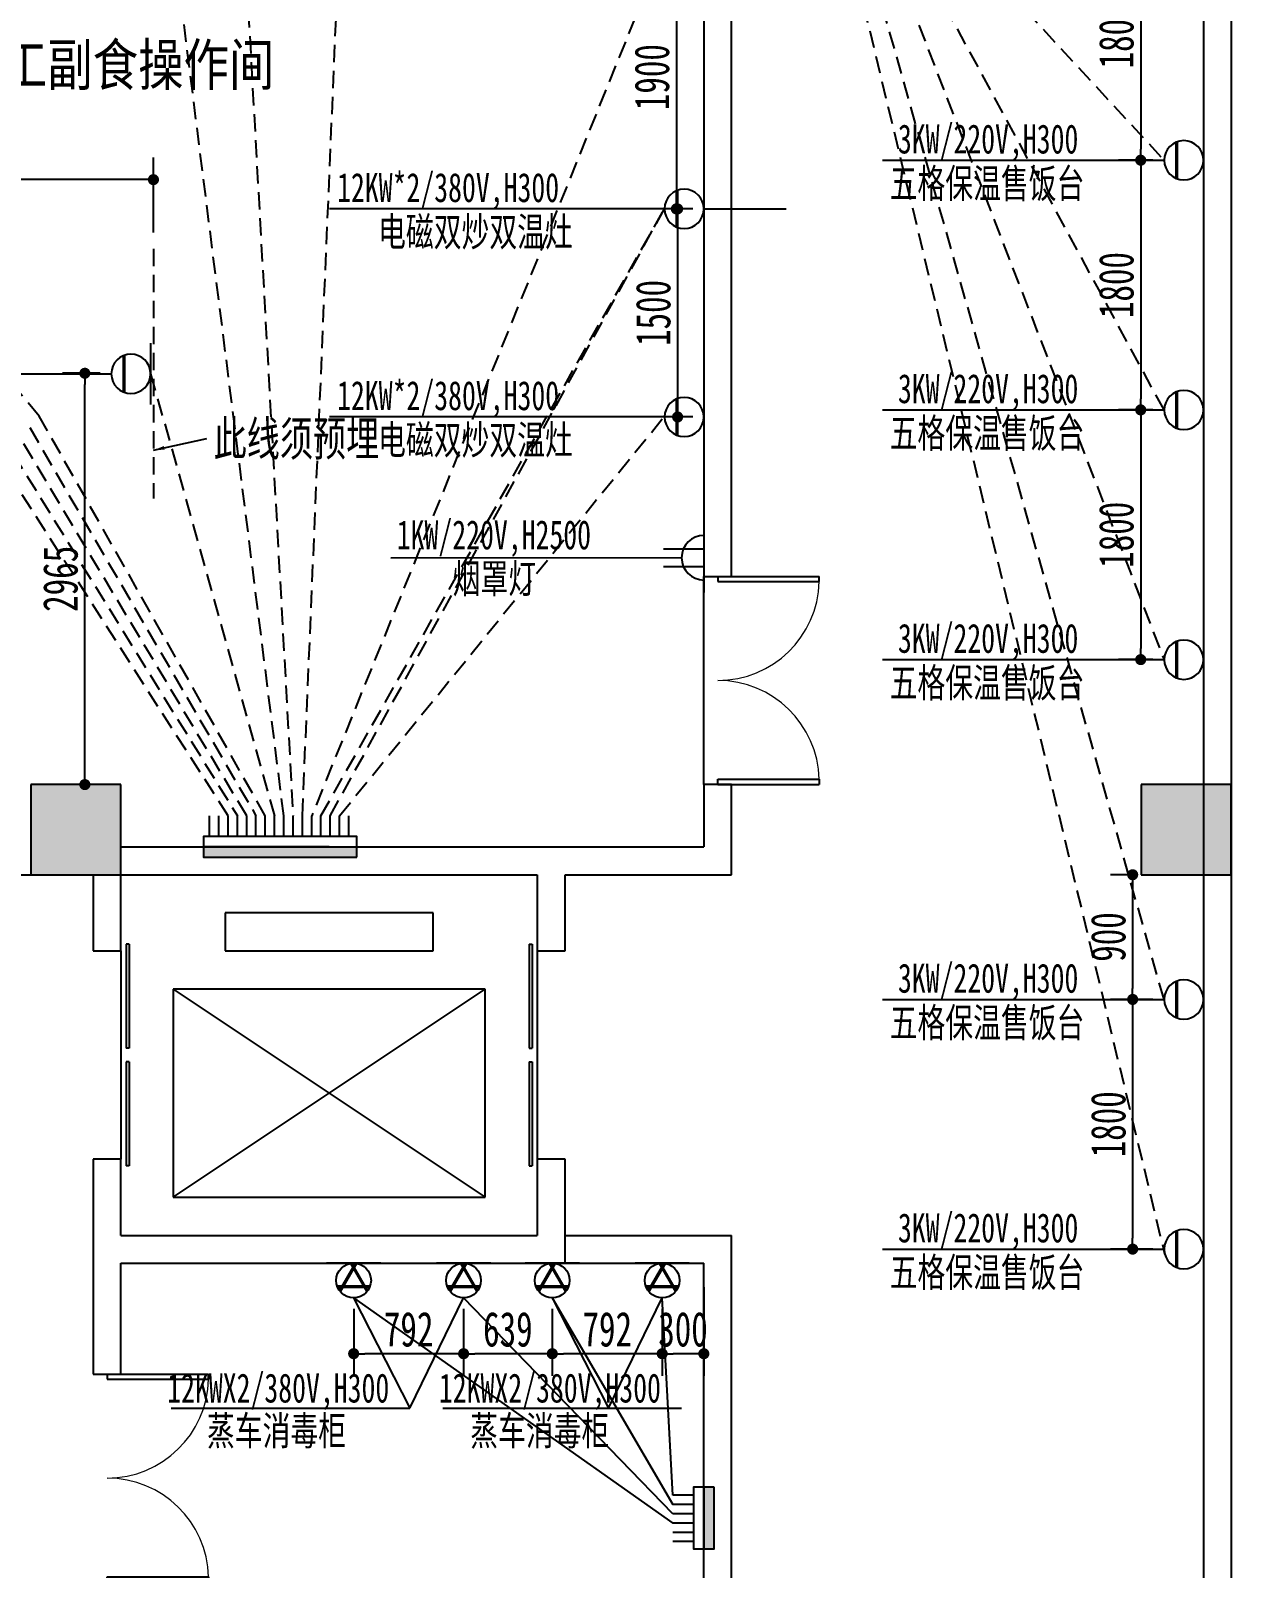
# Model space of a CAD drawing. Header units: inches. Extents: x 871252 to 1312932, y -88801 to 86720.
# Drawn here: x 1231652 to 1240302, y 27447 to 38531 of the extents above; entities that cross this region are included whole.
import ezdxf

# ---------------------------------------------------------------- set-up
doc = ezdxf.new("R2010")
doc.units = ezdxf.units.IN
doc.header["$MEASUREMENT"] = 0
doc.linetypes.add('DASH', pattern=[0.35, 0.25, -0.1])
doc.linetypes.add('HIDDEN', pattern=[0.375, 0.25, -0.125])
for name, color, linetype in [('COLUMN', 6, 'Continuous'), ('EVTR', 7, 'Continuous'), ('PUB_HATCH', 8, 'Continuous'), ('PUB_TEXT', 151, 'Continuous'), ('WALL', 7, 'Continuous'), ('WINDOW', 3, 'Continuous'), ('ZUOWEI', 251, 'Continuous'), ('供排水', 4, 'Continuous'), ('电位', 1, 'Continuous')]:
    doc.layers.add(name, color=color, linetype=linetype)
doc.styles.get("Standard").update_dxf_attribs({"font": '', "width": 0.7, "height": 250})
doc.styles.add('STYLE4', font='', dxfattribs={"width": 0.7, "height": 180})
doc.styles.get('Standard').set_extended_font_data('NSimSun')
doc.styles.get('STYLE4').set_extended_font_data('NSimSun')
doc.dimstyles.new('电路', dxfattribs={"dimscale": 80, "dimtxt": 2.5, "dimasz": 1, "dimexe": 2, "dimexo": 1, "dimtad": 1, "dimdec": 0, "dimtxsty": 'Standard', "dimblk": 'DOT', "dimcen": 1, "dimclrd": 6, "dimclre": 6, "dimclrt": 6, "dimadec": 0, "dimazin": 0, "dimtfac": 1, "dimtdec": 0, "dimtmove": 0, "dimatfit": 3, "dimfxl": 0, "dimarcsym": 0})

# ---------------------------------------------------------------- blocks, each defined once
blk = doc.blocks.new('$DorLib2D$00000002')
for p, q in [((-0.5, 0), (-0.5, 0.4875)), ((-0.475, 0.4875), (-0.5, 0.4875)), ((-0.475, 0), (-0.475, 0.4875)), ((0.475, 0), (0.475, 0.4875)), ((0.475, 0.4875), (0.5, 0.4875)), ((0.5, 0), (0.5, 0.4875)), ((-0.5, 0), (-0.475, 0)), ((0.5, 0), (0.475, 0))]:
    blk.add_line(p, q)
at = {"lineweight": 13}
for centre, start, end in [((-0.4875, 0), 0, 88.53072), ((0.4875, 0), 91.46928, 180)]:
    blk.add_arc(centre, 0.4875, start, end, dxfattribs=at)
blk = doc.blocks.new('$DORLIB2D$00000127')
at = {"color": 0}
for points in [[(-0.5333, 0.7949), (-0.5333, 0.6904)], [(-0.0333, 0.7949), (-0.5333, 0.7949)], [(-0.0333, 0.7949), (-0.0333, 0.6904)], [(0.5333, 0.7949), (0.0333, 0.7949)], [(0.0333, 0.7949), (0.0333, 0.6904)], [(0.5333, 0.7949), (0.5333, 0.6904)], [(-0.0333, 0.6904), (-0.5333, 0.6904)], [(0.5333, 0.6904), (0.0333, 0.6904)], [(0.5, 0.5), (-0.5, 0.5)]]:
    blk.add_lwpolyline(points, dxfattribs=at)
blk = doc.blocks.new('A$C3BCC7316')
at = {"layer": '电位'}
for p, q in [((99, 215), (404, 215)), ((104, 226), (399, 226)), ((0, 0), (503, 0))]:
    blk.add_line(p, q, dxfattribs=at)
blk.add_circle((252, 161), 161, dxfattribs=at)
blk = doc.blocks.new('_DOT')
at = {"color": 0, "linetype": 'ByBlock'}
blk.add_line((-0.5, 0), (-1, 0), dxfattribs=at)
at = {"color": 0, "linetype": 'ByBlock', "const_width": 0.5}
blk.add_lwpolyline([(-0.25, 0, 1), (0.25, 0, 1)], format="xyb", close=True, dxfattribs=at)
blk = doc.blocks.new('A$C383973DD')
at = {"layer": '电位'}
for p, q in [((0, 0), (0, 503)), ((292, 316), (0, 316)), ((292, 187), (0, 187))]:
    blk.add_line(p, q, dxfattribs=at)
blk.add_arc((0, 252), 161, 270, 90, dxfattribs=at)
blk = doc.blocks.new('A$C7F97516A')
at = {"layer": '电位', "color": 4, "xscale": -1}
blk.add_blockref('A$C383973DD', (292, 0), dxfattribs=at)
blk = doc.blocks.new('A$C624B2101')
at = {"rotation": 180}
blk.add_blockref('A$C7F97516A', (292, 503), dxfattribs=at)
blk = doc.blocks.new('A$C76033D9E')
at = {"layer": '电位', "rotation": 180}
blk.add_blockref('A$C624B2101', (292, 503), dxfattribs=at)
blk = doc.blocks.new('A$C748C3124')
at = {"layer": '电位', "rotation": 90}
blk.add_blockref('A$C76033D9E', (503, 0), dxfattribs=at)
blk = doc.blocks.new('A$C42B0259F')
at = {"layer": '电位', "ltscale": 5, "xscale": -1, "rotation": 180}
blk.add_blockref('A$C748C3124', (0, 292), dxfattribs=at)
blk = doc.blocks.new('A$C46FF7360')
at = {"layer": '供排水', "color": 1, "rotation": 270}
blk.add_blockref('A$C42B0259F', (0, 503), dxfattribs=at)
blk = doc.blocks.new('A$C2916719F')
at = {"layer": '电位', "linetype": 'ByBlock', "rotation": 180}
blk.add_blockref('A$C46FF7360', (292, 503), dxfattribs=at)
blk = doc.blocks.new('A$C03132E9D')
at = {"layer": '电位', "linetype": 'ByBlock', "rotation": 270}
blk.add_blockref('A$C2916719F', (0, 292), dxfattribs=at)
blk = doc.blocks.new('A$C6B0667CD')
at = {"layer": '电位', "rotation": 89.99999999999999}
blk.add_blockref('A$C03132E9D', (292, 0), dxfattribs=at)
blk = doc.blocks.new('A$C1DA46B52')
at = {"layer": '电位', "xscale": -1, "rotation": 180}
blk.add_blockref('A$C6B0667CD', (0, 503), dxfattribs=at)
blk = doc.blocks.new('A$C30686D04')
at = {"layer": 'WALL', "color": 5, "rotation": 90}
blk.add_blockref('A$C1DA46B52', (503, 0), dxfattribs=at)
blk = doc.blocks.new('A$C10C2449B')
at = {"layer": 'WALL', "color": 5, "rotation": 90}
blk.add_blockref('A$C30686D04', (292, 0), dxfattribs=at)
blk = doc.blocks.new('A$C50093F6F')
at = {"layer": '电位', "rotation": 270}
blk.add_blockref('A$C10C2449B', (0, 292), dxfattribs=at)
blk = doc.blocks.new('A$C5F826928')
at = {"layer": '电位', "rotation": 270}
blk.add_blockref('A$C50093F6F', (0, 503), dxfattribs=at)
blk = doc.blocks.new('*D304')
at = {"layer": 'Defpoints', "color": 0, "transparency": 16777216}
for p in [(1232042, 36062), (1232232, 36062), (1232151, 33097)]:
    blk.add_point(p, dxfattribs=at)
at = {"layer": '电位', "color": 6, "lineweight": -2, "transparency": 16777216}
for p, q in [((1232152, 36062), (1231882, 36062)), ((1232042, 33177), (1232042, 35982)), ((1232071, 33097), (1231882, 33097))]:
    blk.add_line(p, q, dxfattribs=at)
at = {"layer": '电位', "color": 6, "lineweight": -2, "transparency": 16777216, "xscale": 80, "yscale": 80, "zscale": 80}
for p, rotation in [((1232042, 36062), 90), ((1232042, 33097), 270)]:
    blk.add_blockref('_DOT', p, dxfattribs=dict(at, rotation=rotation))
at = {"layer": '电位', "color": 6, "transparency": 16777216, "insert": (1231867, 34580), "char_height": 250, "attachment_point": 5, "rotation": 90}
blk.add_mtext('2965', dxfattribs=at)
blk = doc.blocks.new('*D305')
at = {"layer": 'Defpoints', "color": 0, "transparency": 16777216}
for p in [(1229702, 37458), (1229702, 37128), (1232536, 36998)]:
    blk.add_point(p, dxfattribs=at)
at = {"layer": '电位', "color": 6, "lineweight": -2, "transparency": 16777216}
for p, q in [((1229702, 37208), (1229702, 37618)), ((1232536, 37078), (1232536, 37618)), ((1232456, 37458), (1229782, 37458))]:
    blk.add_line(p, q, dxfattribs=at)
at = {"layer": '电位', "color": 6, "lineweight": -2, "transparency": 16777216, "xscale": 80, "yscale": 80, "zscale": 80, "rotation": 180}
blk.add_blockref('_DOT', (1229702, 37458), dxfattribs=at)
at = {"layer": '电位', "color": 6, "lineweight": -2, "transparency": 16777216, "xscale": 80, "yscale": 80, "zscale": 80}
blk.add_blockref('_DOT', (1232536, 37458), dxfattribs=at)
at = {"layer": '电位', "color": 6, "transparency": 16777216, "insert": (1231119, 37633), "char_height": 250, "attachment_point": 5}
blk.add_mtext('2834', dxfattribs=at)
blk = doc.blocks.new('*D326')
at = {"layer": 'Defpoints', "color": 0, "transparency": 16777216}
for p in [(1239818, 39398), (1239650, 37598), (1239818, 37598)]:
    blk.add_point(p, dxfattribs=at)
at = {"layer": '电位', "color": 6, "lineweight": -2, "transparency": 16777216}
for p, q in [((1239738, 39398), (1239490, 39398)), ((1239650, 39318), (1239650, 37678)), ((1239738, 37598), (1239490, 37598))]:
    blk.add_line(p, q, dxfattribs=at)
at = {"layer": '电位', "color": 6, "lineweight": -2, "transparency": 16777216, "xscale": 80, "yscale": 80, "zscale": 80}
for p, rotation in [((1239650, 39398), 90), ((1239650, 37598), 270)]:
    blk.add_blockref('_DOT', p, dxfattribs=dict(at, rotation=rotation))
at = {"layer": '电位', "color": 6, "transparency": 16777216, "insert": (1239475, 38498), "char_height": 250, "attachment_point": 5, "rotation": 90}
blk.add_mtext('1800', dxfattribs=at)
blk = doc.blocks.new('*D327')
at = {"layer": 'Defpoints', "color": 0, "transparency": 16777216}
for p in [(1239818, 37598), (1239650, 35798), (1239818, 35798)]:
    blk.add_point(p, dxfattribs=at)
at = {"layer": '电位', "color": 6, "lineweight": -2, "transparency": 16777216}
for p, q in [((1239738, 37598), (1239490, 37598)), ((1239650, 37518), (1239650, 35878)), ((1239738, 35798), (1239490, 35798))]:
    blk.add_line(p, q, dxfattribs=at)
at = {"layer": '电位', "color": 6, "lineweight": -2, "transparency": 16777216, "xscale": 80, "yscale": 80, "zscale": 80}
for p, rotation in [((1239650, 37598), 90), ((1239650, 35798), 270)]:
    blk.add_blockref('_DOT', p, dxfattribs=dict(at, rotation=rotation))
at = {"layer": '电位', "color": 6, "transparency": 16777216, "insert": (1239475, 36698), "char_height": 250, "attachment_point": 5, "rotation": 90}
blk.add_mtext('1800', dxfattribs=at)
blk = doc.blocks.new('*D328')
at = {"layer": 'Defpoints', "color": 0, "transparency": 16777216}
for p in [(1239818, 35798), (1239650, 33998), (1239818, 33998)]:
    blk.add_point(p, dxfattribs=at)
at = {"layer": '电位', "color": 6, "lineweight": -2, "transparency": 16777216}
for p, q in [((1239738, 35798), (1239490, 35798)), ((1239650, 35718), (1239650, 34078)), ((1239738, 33998), (1239490, 33998))]:
    blk.add_line(p, q, dxfattribs=at)
at = {"layer": '电位', "color": 6, "lineweight": -2, "transparency": 16777216, "xscale": 80, "yscale": 80, "zscale": 80}
for p, rotation in [((1239650, 35798), 90), ((1239650, 33998), 270)]:
    blk.add_blockref('_DOT', p, dxfattribs=dict(at, rotation=rotation))
at = {"layer": '电位', "color": 6, "transparency": 16777216, "insert": (1239475, 34898), "char_height": 250, "attachment_point": 5, "rotation": 90}
blk.add_mtext('1800', dxfattribs=at)
blk = doc.blocks.new('*D329')
at = {"layer": 'Defpoints', "color": 0, "transparency": 16777216}
for p in [(1239652, 32447), (1239592, 31548), (1239818, 31548)]:
    blk.add_point(p, dxfattribs=at)
at = {"layer": '电位', "color": 6, "lineweight": -2, "transparency": 16777216}
for p, q in [((1239572, 32447), (1239432, 32447)), ((1239592, 32367), (1239592, 31628)), ((1239738, 31548), (1239432, 31548))]:
    blk.add_line(p, q, dxfattribs=at)
at = {"layer": '电位', "color": 6, "lineweight": -2, "transparency": 16777216, "xscale": 80, "yscale": 80, "zscale": 80}
for p, rotation in [((1239592, 32447), 90), ((1239592, 31548), 270)]:
    blk.add_blockref('_DOT', p, dxfattribs=dict(at, rotation=rotation))
at = {"layer": '电位', "color": 6, "transparency": 16777216, "insert": (1239417, 31998), "char_height": 250, "attachment_point": 5, "rotation": 90}
blk.add_mtext('900', dxfattribs=at)
blk = doc.blocks.new('*D330')
at = {"layer": 'Defpoints', "color": 0, "transparency": 16777216}
for p in [(1239818, 31548), (1239592, 29748), (1239818, 29748)]:
    blk.add_point(p, dxfattribs=at)
at = {"layer": '电位', "color": 6, "lineweight": -2, "transparency": 16777216}
for p, q in [((1239738, 31548), (1239432, 31548)), ((1239592, 31468), (1239592, 29828)), ((1239738, 29748), (1239432, 29748))]:
    blk.add_line(p, q, dxfattribs=at)
at = {"layer": '电位', "color": 6, "lineweight": -2, "transparency": 16777216, "xscale": 80, "yscale": 80, "zscale": 80}
for p, rotation in [((1239592, 31548), 90), ((1239592, 29748), 270)]:
    blk.add_blockref('_DOT', p, dxfattribs=dict(at, rotation=rotation))
at = {"layer": '电位', "color": 6, "transparency": 16777216, "insert": (1239417, 30648), "char_height": 250, "attachment_point": 5, "rotation": 90}
blk.add_mtext('1800', dxfattribs=at)
blk = doc.blocks.new('A$C14B745F9')
at = {"layer": '电位'}
for p, q in [((0, 503), (0, 0)), ((1, 233), (257, 381)), ((3, 222), (266, 374)), ((215, 404), (215, 99)), ((226, 399), (226, 104)), ((257, 122), (1, 270)), ((266, 129), (3, 281))]:
    blk.add_line(p, q, dxfattribs=at)
blk.add_circle((161, 252), 161, dxfattribs=at)
blk = doc.blocks.new('A$C45DF5A34')
at = {"layer": '电位', "color": 4, "rotation": 90}
blk.add_blockref('A$C14B745F9', (503, 0), dxfattribs=at)
blk = doc.blocks.new('A$C719F3E81')
at = {"layer": '电位', "color": 4, "rotation": 180}
blk.add_blockref('A$C45DF5A34', (503, 323), dxfattribs=at)
blk = doc.blocks.new('A$C2F906CB9')
at = {"layer": '电位', "color": 1, "ltscale": 400}
blk.add_blockref('A$C719F3E81', (0, 0), dxfattribs=at)
blk = doc.blocks.new('A$C6BFE34A6')
at = {"layer": '电位', "xscale": 0.777089783281734, "yscale": 0.777089783281734, "zscale": 0.777089783281734}
blk.add_blockref('A$C2F906CB9', (0, 0), dxfattribs=at)
blk = doc.blocks.new('A$C67150746')
at = {"layer": '供排水', "color": 1, "rotation": 270}
blk.add_blockref('A$C6BFE34A6', (0, 391), dxfattribs=at)
blk = doc.blocks.new('A$C51460DDB')
at = {"layer": '电位', "linetype": 'ByBlock', "xscale": -1}
blk.add_blockref('A$C67150746', (251, 0), dxfattribs=at)
blk = doc.blocks.new('A$C75EF68A1')
at = {"layer": 'WALL', "color": 5, "rotation": 180}
blk.add_blockref('A$C51460DDB', (251, 391), dxfattribs=at)
blk = doc.blocks.new('A$C776A0E82')
at = {"layer": '电位', "color": 6}
blk.add_blockref('A$C75EF68A1', (0, 0), dxfattribs=at)
blk = doc.blocks.new('A$C12B31555')
at = {"layer": '电位', "color": 6, "rotation": 270}
blk.add_blockref('A$C776A0E82', (0, 251), dxfattribs=at)
blk = doc.blocks.new('A$C380528E4')
at = {"layer": '电位', "color": 6, "rotation": 180}
blk.add_blockref('A$C12B31555', (391, 251), dxfattribs=at)
blk = doc.blocks.new('*D384')
at = {"layer": 'Defpoints', "color": 0, "transparency": 16777216}
for p in [(1236502, 29647), (1236202, 29397), (1236202, 28994)]:
    blk.add_point(p, dxfattribs=at)
at = {"layer": '电位', "color": 6, "lineweight": -2, "transparency": 16777216}
for p, q in [((1236502, 29474), (1236502, 28834)), ((1236202, 29317), (1236202, 28834)), ((1236422, 28994), (1236282, 28994))]:
    blk.add_line(p, q, dxfattribs=at)
at = {"layer": '电位', "color": 6, "lineweight": -2, "transparency": 16777216, "xscale": 80, "yscale": 80, "zscale": 80, "rotation": 180}
blk.add_blockref('_DOT', (1236202, 28994), dxfattribs=at)
at = {"layer": '电位', "color": 6, "lineweight": -2, "transparency": 16777216, "xscale": 80, "yscale": 80, "zscale": 80}
blk.add_blockref('_DOT', (1236502, 28994), dxfattribs=at)
at = {"layer": '电位', "color": 6, "transparency": 16777216, "insert": (1236352, 29169), "char_height": 250, "attachment_point": 5}
blk.add_mtext('300', dxfattribs=at)
blk = doc.blocks.new('*D385')
at = {"layer": 'Defpoints', "color": 0, "transparency": 16777216}
for p in [(1235410, 29397), (1236202, 29397), (1235410, 28994)]:
    blk.add_point(p, dxfattribs=at)
at = {"layer": '电位', "color": 6, "lineweight": -2, "transparency": 16777216}
for p, q in [((1235410, 29317), (1235410, 28834)), ((1236202, 29317), (1236202, 28834)), ((1236122, 28994), (1235490, 28994))]:
    blk.add_line(p, q, dxfattribs=at)
at = {"layer": '电位', "color": 6, "lineweight": -2, "transparency": 16777216, "xscale": 80, "yscale": 80, "zscale": 80, "rotation": 180}
blk.add_blockref('_DOT', (1235410, 28994), dxfattribs=at)
at = {"layer": '电位', "color": 6, "lineweight": -2, "transparency": 16777216, "xscale": 80, "yscale": 80, "zscale": 80}
blk.add_blockref('_DOT', (1236202, 28994), dxfattribs=at)
at = {"layer": '电位', "color": 6, "transparency": 16777216, "insert": (1235806, 29169), "char_height": 250, "attachment_point": 5}
blk.add_mtext('792', dxfattribs=at)
blk = doc.blocks.new('*D386')
at = {"layer": 'Defpoints', "color": 0, "transparency": 16777216}
for p in [(1234771, 29397), (1235410, 29397), (1234771, 28994)]:
    blk.add_point(p, dxfattribs=at)
at = {"layer": '电位', "color": 6, "lineweight": -2, "transparency": 16777216}
for p, q in [((1234771, 29317), (1234771, 28834)), ((1235410, 29317), (1235410, 28834)), ((1235330, 28994), (1234851, 28994))]:
    blk.add_line(p, q, dxfattribs=at)
at = {"layer": '电位', "color": 6, "lineweight": -2, "transparency": 16777216, "xscale": 80, "yscale": 80, "zscale": 80, "rotation": 180}
blk.add_blockref('_DOT', (1234771, 28994), dxfattribs=at)
at = {"layer": '电位', "color": 6, "lineweight": -2, "transparency": 16777216, "xscale": 80, "yscale": 80, "zscale": 80}
blk.add_blockref('_DOT', (1235410, 28994), dxfattribs=at)
at = {"layer": '电位', "color": 6, "transparency": 16777216, "insert": (1235090, 29169), "char_height": 250, "attachment_point": 5}
blk.add_mtext('639', dxfattribs=at)
blk = doc.blocks.new('*D387')
at = {"layer": 'Defpoints', "color": 0, "transparency": 16777216}
for p in [(1233979, 29397), (1234771, 29397), (1233979, 28994)]:
    blk.add_point(p, dxfattribs=at)
at = {"layer": '电位', "color": 6, "lineweight": -2, "transparency": 16777216}
for p, q in [((1233979, 29317), (1233979, 28834)), ((1234771, 29317), (1234771, 28834)), ((1234691, 28994), (1234059, 28994))]:
    blk.add_line(p, q, dxfattribs=at)
at = {"layer": '电位', "color": 6, "lineweight": -2, "transparency": 16777216, "xscale": 80, "yscale": 80, "zscale": 80, "rotation": 180}
blk.add_blockref('_DOT', (1233979, 28994), dxfattribs=at)
at = {"layer": '电位', "color": 6, "lineweight": -2, "transparency": 16777216, "xscale": 80, "yscale": 80, "zscale": 80}
blk.add_blockref('_DOT', (1234771, 28994), dxfattribs=at)
at = {"layer": '电位', "color": 6, "transparency": 16777216, "insert": (1234375, 29169), "char_height": 250, "attachment_point": 5}
blk.add_mtext('792', dxfattribs=at)
blk = doc.blocks.new('*D463')
at = {"layer": 'Defpoints', "color": 0, "transparency": 16777216}
for p in [(1236502, 39147), (1236304, 37247), (1236502, 37247)]:
    blk.add_point(p, dxfattribs=at)
at = {"layer": '电位', "color": 6, "lineweight": -2, "transparency": 16777216}
for p, q in [((1236422, 39147), (1236144, 39147)), ((1236304, 39067), (1236304, 37327)), ((1236422, 37247), (1236144, 37247))]:
    blk.add_line(p, q, dxfattribs=at)
at = {"layer": '电位', "color": 6, "lineweight": -2, "transparency": 16777216, "xscale": 80, "yscale": 80, "zscale": 80}
for p, rotation in [((1236304, 39147), 90), ((1236304, 37247), 270)]:
    blk.add_blockref('_DOT', p, dxfattribs=dict(at, rotation=rotation))
at = {"layer": '电位', "color": 6, "transparency": 16777216, "insert": (1236129, 38197), "char_height": 250, "attachment_point": 5, "rotation": 90}
blk.add_mtext('1900', dxfattribs=at)
blk = doc.blocks.new('*D464')
at = {"layer": 'Defpoints', "color": 0, "transparency": 16777216}
for p in [(1236502, 37247), (1236313, 35747), (1236502, 35747)]:
    blk.add_point(p, dxfattribs=at)
at = {"layer": '电位', "color": 6, "lineweight": -2, "transparency": 16777216}
for p, q in [((1236422, 37247), (1236153, 37247)), ((1236313, 37167), (1236313, 35827)), ((1236422, 35747), (1236153, 35747))]:
    blk.add_line(p, q, dxfattribs=at)
at = {"layer": '电位', "color": 6, "lineweight": -2, "transparency": 16777216, "xscale": 80, "yscale": 80, "zscale": 80}
for p, rotation in [((1236313, 37247), 90), ((1236313, 35747), 270)]:
    blk.add_blockref('_DOT', p, dxfattribs=dict(at, rotation=rotation))
at = {"layer": '电位', "color": 6, "transparency": 16777216, "insert": (1236138, 36497), "char_height": 250, "attachment_point": 5, "rotation": 90}
blk.add_mtext('1500', dxfattribs=at)

msp = doc.modelspace()

# ---------------------------------------------------------------- hatches: boundary and pattern name
at = {"layer": 'PUB_HATCH'}
for points in [[(1232302.2, 32447.4), (1232302.2, 33097.4), (1231652.2, 33097.4), (1231652.2, 32447.4)], [(1240302.3, 32447.4), (1240302.3, 33097.4), (1239652.3, 33097.4), (1239652.3, 32447.4)]]:
    msp.add_hatch(color=256, dxfattribs=at).paths.add_polyline_path(points)
at = {"layer": '电位'}
for color, points in [(1, [(1234002.2, 32647.4), (1232896.1, 32647.4), (1232896.1, 32573), (1234002.2, 32573)]), (256, [(1236502.2, 28032.7), (1236502.2, 27587), (1236576.5, 27587), (1236576.5, 28032.7)])]:
    msp.add_hatch(color=color, dxfattribs=at).paths.add_polyline_path(points)

# ---------------------------------------------------------------- linework, layer by layer
at = {"layer": 'COLUMN'}
for p, q in [((1232302.2, 33097.4), (1231652.2, 33097.4)), ((1231652.2, 33097.4), (1231652.2, 32447.4)), ((1232302.2, 32447.4), (1232302.2, 33097.4)), ((1240302.3, 33097.4), (1239652.3, 33097.4)), ((1239652.3, 33097.4), (1239652.3, 32447.4)), ((1240302.3, 32447.4), (1240302.3, 33097.4)), ((1231652.2, 32447.4), (1232302.2, 32447.4)), ((1239652.3, 32447.4), (1240302.3, 32447.4))]:
    msp.add_line(p, q, dxfattribs=at)
at = {"layer": 'EVTR'}
for p, q in [((1233052.2, 32172.4), (1233052.2, 31897.4)), ((1234552.2, 32172.4), (1233052.2, 32172.4)), ((1234552.2, 31897.4), (1234552.2, 32172.4)), ((1233052.2, 31897.4), (1234552.2, 31897.4)), ((1232677.2, 31622.4), (1232677.2, 30122.4)), ((1234927.2, 31622.4), (1232677.2, 31622.4)), ((1232677.2, 31622.4), (1234927.2, 30122.4)), ((1232677.2, 30122.4), (1234927.2, 31622.4)), ((1234927.2, 30122.4), (1234927.2, 31622.4)), ((1232677.2, 30122.4), (1234927.2, 30122.4))]:
    msp.add_line(p, q, dxfattribs=at)
at = {"layer": 'WALL'}
for p, q in [((1236502.2, 46897.4), (1236502.2, 34597.4)), ((1236702.2, 34597.4), (1236702.2, 46897.4)), ((1236502.2, 34597.4), (1236702.2, 34597.4)), ((1236702.2, 33097.4), (1236502.2, 33097.4)), ((1236502.2, 33097.4), (1236502.2, 32647.4)), ((1236702.2, 32447.4), (1236702.2, 33097.4)), ((1232302.2, 32647.4), (1235402.2, 32647.4)), ((1235402.2, 32647.4), (1236502.2, 32647.4)), ((1232102.2, 32447.4), (1232102.2, 31897.4)), ((1232302.2, 31897.4), (1232302.2, 32447.4)), ((1232302.2, 32447.4), (1235302.2, 32447.4)), ((1235302.2, 32447.4), (1235302.2, 31897.4)), ((1235502.2, 31897.4), (1235502.2, 32447.4)), ((1235502.2, 32447.4), (1236702.2, 32447.4)), ((1232102.2, 31897.4), (1232302.2, 31897.4)), ((1235302.2, 31897.4), (1235502.2, 31897.4)), ((1232302.2, 30397.4), (1232102.2, 30397.4)), ((1232102.2, 30397.4), (1232102.2, 29747.4)), ((1232302.2, 29847.4), (1232302.2, 30397.4)), ((1235502.2, 30397.4), (1235302.2, 30397.4)), ((1235302.2, 30397.4), (1235302.2, 29847.4)), ((1235502.2, 29647.4), (1235502.2, 30397.4)), ((1232302.2, 29847.4), (1235302.2, 29847.4)), ((1235502.2, 29847.4), (1236702.2, 29847.4)), ((1236702.2, 27020.2), (1236702.2, 29847.4)), ((1232102.2, 29747.4), (1232102.2, 28847.4)), ((1232302.2, 28847.4), (1232302.2, 29647.4)), ((1232302.2, 29647.4), (1235502.2, 29647.4)), ((1235402.2, 29647.4), (1236502.2, 29647.4)), ((1236502.2, 27020.2), (1236502.2, 29647.4)), ((1232102.2, 28847.4), (1232302.2, 28847.4))]:
    msp.add_line(p, q, dxfattribs=at)
at = {"layer": 'WINDOW'}
msp.add_line((1236502.2, 33097.4), (1236502.2, 34597.4), dxfattribs=at)
msp.add_lwpolyline([(1229702.2, 32447.4), (1231652.2, 32447.4)], dxfattribs=at)
at = {"layer": 'ZUOWEI', "color": 4}
for p, q in [((1240302.2, 52586.6), (1240302.2, 27020.2)), ((1240102.2, 52386.6), (1240102.2, 27020.2))]:
    msp.add_line(p, q, dxfattribs=at)
at = {"layer": '供排水', "color": 5, "linetype": 'HIDDEN', "ltscale": 500}
msp.add_line((1232535.9, 36958.4), (1232535.9, 35158.4), dxfattribs=at)
at = {"layer": '电位', "linetype": 'HIDDEN', "ltscale": 500}
for p, q in [((1231713.5, 35752.7), (1225963.2, 42563.4)), ((1233475.7, 32871.7), (1232527.2, 40396.6)), ((1233126.2, 40363.4), (1233542.6, 32871.7)), ((1233609.5, 32871.7), (1233926.8, 40395.8)), ((1237675.9, 39920.4), (1239818.2, 37597.8)), ((1237578.6, 39796.1), (1239818.2, 33997.8)), ((1239818.2, 35797.8), (1237617, 39859)), ((1239818.2, 31547.8), (1237506.6, 39701.8)), ((1237433.5, 39624.8), (1239822.1, 29714.5)), ((1236218.2, 39147.4), (1233676.4, 32871.7)), ((1233743.2, 32871.7), (1236218.2, 37247.4)), ((1233810.1, 32871.7), (1236218.2, 37247.4)), ((1232515.9, 36058.4), (1233408.8, 32871.7)), ((1233341.9, 32871.7), (1231713.5, 35752.7)), ((1233877, 32871.7), (1236214.4, 35747.4)), ((1233208.2, 32871.7), (1231585.2, 35580.3)), ((1231644.5, 35670.4), (1233275.1, 32871.7)), ((1231525.5, 35481.8), (1233141.3, 32871.7)), ((1233074.4, 32871.7), (1231480.8, 35357.9))]:
    msp.add_line(p, q, dxfattribs=at)
at = {"layer": '电位', "color": 1}
for p, q in [((1236502.2, 39147.4), (1236502.2, 37247.4)), ((1236502.2, 37247.4), (1237096.1, 37247.4)), ((1233802.2, 32647.4), (1234002.2, 32647.4)), ((1233978.5, 29396.6), (1236277.9, 27773.1)), ((1236277.9, 27840), (1234770.9, 29396.6)), ((1235409.7, 29396.6), (1236277.9, 27906.9)), ((1236277.9, 27973.8), (1236202.1, 29396.6))]:
    msp.add_line(p, q, dxfattribs=at)
at = {"layer": '电位', "color": 4}
for p, q in [((1237788.6, 37597.8), (1239818.2, 37597.8)), ((1236218.2, 37247.4), (1233804.7, 37247.8)), ((1230202.3, 36058.4), (1232231.9, 36058.4)), ((1236218.2, 35747.4), (1233804.7, 35747.8)), ((1237788.6, 35797.8), (1239818.2, 35797.8)), ((1234246.3, 34732.6), (1236340.8, 34733)), ((1237788.6, 33997.8), (1239818.2, 33997.8)), ((1237788.6, 31547.8), (1239818.2, 31547.8)), ((1237788.6, 29747.8), (1239818.2, 29747.8)), ((1233978.5, 29396.6), (1234384.7, 28601.7)), ((1234384.7, 28601.7), (1234770.9, 29396.6)), ((1235409.7, 29396.6), (1235815.9, 28601.7)), ((1235815.9, 28601.7), (1236202.1, 29396.6)), ((1232664, 28601.7), (1234384.7, 28601.7)), ((1234621.5, 28601.7), (1236342.2, 28601.7))]:
    msp.add_line(p, q, dxfattribs=at)
at = {"layer": '电位'}
for p, q in [((1232940.7, 32721.7), (1232940.7, 32871.7)), ((1233007.5, 32721.7), (1233007.5, 32871.7)), ((1233074.4, 32721.7), (1233074.4, 32871.7)), ((1233141.3, 32721.7), (1233141.3, 32871.7)), ((1233208.2, 32721.7), (1233208.2, 32871.7)), ((1233275.1, 32721.7), (1233275.1, 32871.7)), ((1233341.9, 32721.7), (1233341.9, 32871.7)), ((1233408.8, 32721.7), (1233408.8, 32871.7)), ((1233475.7, 32721.7), (1233475.7, 32871.7)), ((1233542.6, 32721.7), (1233542.6, 32871.7)), ((1233609.5, 32721.7), (1233609.5, 32871.7)), ((1233676.4, 32721.7), (1233676.4, 32871.7)), ((1233743.2, 32721.7), (1233743.2, 32871.7)), ((1233810.1, 32721.7), (1233810.1, 32871.7)), ((1233877, 32721.7), (1233877, 32871.7)), ((1233943.9, 32721.7), (1233943.9, 32871.7)), ((1233802.2, 32647.4), (1232896.1, 32647.4)), ((1236427.9, 27973.8), (1236277.9, 27973.8)), ((1236502.2, 28032.7), (1236502.2, 27587)), ((1236427.9, 27906.9), (1236277.9, 27906.9)), ((1236427.9, 27840), (1236277.9, 27840)), ((1236427.9, 27773.1), (1236277.9, 27773.1)), ((1236427.9, 27706.2), (1236277.9, 27706.2)), ((1236427.9, 27639.4), (1236277.9, 27639.4))]:
    msp.add_line(p, q, dxfattribs=at)
for points in [[(1234002.2, 32573), (1234002.2, 32721.7), (1232896.1, 32721.7), (1232896.1, 32573)], [(1236576.5, 28032.7), (1236427.9, 28032.7), (1236427.9, 27587), (1236576.5, 27587)]]:
    msp.add_lwpolyline(points, close=True, dxfattribs=at)

# ---------------------------------------------------------------- block references
at = {"layer": 'WINDOW', "rotation": 90}
for name, p, xscale, yscale, zscale in [('$DorLib2D$00000002', (1236602.2, 33847.4), -1500, -1500, -1500), ('$DORLIB2D$00000127', (1232202.2, 31147.4), 1500, -200, 1500), ('$DORLIB2D$00000127', (1235402.2, 31147.4), 1500, 200, 1500)]:
    msp.add_blockref(name, p, dxfattribs=dict(at, xscale=xscale, yscale=yscale, zscale=zscale))
at = {"layer": 'WINDOW', "linetype": 'DASH', "xscale": -1500, "yscale": -1500, "zscale": -1500, "rotation": 90}
msp.add_blockref('$DorLib2D$00000002', (1232202.2, 28097.4), dxfattribs=at)
at = {"layer": '电位', "xscale": -0.8800000001210719, "yscale": 0.8800000000046566, "zscale": 0.88, "rotation": 90}
for p in [(1240102.2, 37819.1), (1236502.2, 37468.7), (1232515.9, 36279.7), (1236502.2, 35968.7), (1240102.2, 36019.1), (1240102.2, 34219.1), (1240102.2, 31769.1), (1240102.2, 29969.1)]:
    msp.add_blockref('A$C3BCC7316', p, dxfattribs=at)
at = {"layer": '电位', "xscale": -1, "rotation": 180}
msp.add_blockref('A$C5F826928', (1236210.5, 34984.5), dxfattribs=at)
at = {"layer": '电位', "color": 6, "xscale": -1}
for p in [(1234174, 29396.6), (1234966.4, 29396.6), (1235605.2, 29396.6), (1236397.6, 29396.6)]:
    msp.add_blockref('A$C380528E4', p, dxfattribs=at)

# ---------------------------------------------------------------- texts
at = {"layer": 'PUB_TEXT', "width": 0.8}
msp.add_text('西餐/职工副食操作间', height=300, dxfattribs=at).set_placement((1230298.4, 38136.6))
at = {"layer": '供排水', "color": 6, "insert": (1232969.8, 35716.6), "char_height": 250, "attachment_point": 1}
msp.add_mtext('此线须预埋', dxfattribs=at)
at = {"layer": '电位', "color": 4, "style": 'STYLE4', "width": 0.7}
for s, rotation, p in [('3KW/220V,H300', 359.98979, (1237900.6, 37646.6)), ('12KW*2/380V,H300', 359.98979, (1233859.3, 37296.6)), ('五格保温售饭台', 359.98979, (1237840.7, 37326.2)), ('电磁双炒双温灶', 359.98979, (1234154.7, 36977.4)), ('12KW*2/380V,H300', 359.98979, (1233859.3, 35796.5)), ('3KW/220V,H300', 359.98979, (1237900.6, 35846.6)), ('电磁双炒双温灶', 359.98979, (1234154.7, 35477.4)), ('五格保温售饭台', 359.98979, (1237840.7, 35526.2)), ('1KW/220V,H2500', 0.01021, (1234289.4, 34792.5)), ('烟罩灯', 0.01021, (1234692.1, 34477.6)), ('3KW/220V,H300', 359.98979, (1237900.6, 34046.6)), ('五格保温售饭台', 359.98979, (1237840.7, 33726.2)), ('3KW/220V,H300', 359.98979, (1237900.6, 31596.6)), ('五格保温售饭台', 359.98979, (1237840.7, 31276.2)), ('3KW/220V,H300', 359.98979, (1237900.6, 29796.6)), ('五格保温售饭台', 359.98979, (1237840.7, 29476.2)), ('12KWX2/380V,H300', 0.01021, (1232635.5, 28641.6)), ('12KWX2/380V,H300', 0.01021, (1234593, 28641.6)), ('蒸车消毒柜', 0.01021, (1232921.8, 28333.9)), ('蒸车消毒柜', 0.01021, (1234818.8, 28333.9))]:
    msp.add_text(s, height=210, rotation=rotation, dxfattribs=at).set_placement(p)

# ---------------------------------------------------------------- dimensions: what is measured, and where the dimension line sits
at = {"layer": '电位', "color": 1}
for base, p1, p2, override, picture, middle in [((1239650.4, 37597.8), (1239818.2, 39397.8), (1239818.2, 37597.8), {"dimtmove": 1, "dimfxl": 6, "dimfxlon": 1}, '*D326', (1239475.4, 38497.8)), ((1236303.5, 37247.4), (1236502.2, 39147.4), (1236502.2, 37247.4), {"dimfxl": 6, "dimfxlon": 1}, '*D463', (1236128.5, 38197.4)), ((1239650.4, 35797.8), (1239818.2, 37597.8), (1239818.2, 35797.8), {"dimtmove": 1, "dimfxl": 6, "dimfxlon": 1}, '*D327', (1239475.4, 36697.8)), ((1236312.9, 35747.4), (1236502.2, 37247.4), (1236502.2, 35747.4), {"dimfxl": 6, "dimfxlon": 1}, '*D464', (1236137.9, 36497.4)), ((1232042.2, 36062.3), (1232150.7, 33097.4), (1232232, 36062.3), {"dimfxl": 6, "dimfxlon": 1}, '*D304', (1231867.2, 34579.8)), ((1239650.4, 33997.8), (1239818.2, 35797.8), (1239818.2, 33997.8), {"dimtmove": 1, "dimfxl": 6, "dimfxlon": 1}, '*D328', (1239475.4, 34897.8)), ((1239592.2, 31547.8), (1239652.3, 32447.4), (1239818.2, 31547.8), {"dimfxl": 6, "dimfxlon": 1}, '*D329', (1239417.2, 31997.6)), ((1239592.2, 29747.8), (1239818.2, 31547.8), (1239818.2, 29747.8), {"dimtmove": 1, "dimfxl": 6, "dimfxlon": 1}, '*D330', (1239417.2, 30647.8))]:
    dim = msp.add_linear_dim(base=base, p1=p1, p2=p2, angle=90, dimstyle='电路', override=override, dxfattribs=at)
    dim.commit()
    dim.dimension.update_dxf_attribs({"geometry": picture, "text_midpoint": middle})
for base, p1, p2, override, picture, middle in [((1229702.2, 37457.9), (1232535.9, 36998.4), (1229702.2, 37127.8), {"dimfxl": 6, "dimfxlon": 1}, '*D305', (1231119.1, 37632.9)), ((1233978.5, 28994.2), (1234770.9, 29396.6), (1233978.5, 29396.6), {"dimtmove": 1, "dimfxl": 6, "dimfxlon": 1}, '*D387', (1234374.7, 29169.2)), ((1234770.9, 28994.2), (1235409.7, 29396.6), (1234770.9, 29396.6), {"dimtmove": 1, "dimfxl": 6, "dimfxlon": 1}, '*D386', (1235090.3, 29169.2)), ((1235409.7, 28994.2), (1236202.1, 29396.6), (1235409.7, 29396.6), {"dimtmove": 1, "dimfxl": 6, "dimfxlon": 1}, '*D385', (1235805.9, 29169.2))]:
    dim = msp.add_linear_dim(base=base, p1=p1, p2=p2, dimstyle='电路', override=override, dxfattribs=at)
    dim.commit()
    dim.dimension.update_dxf_attribs({"geometry": picture, "text_midpoint": middle})
dim = msp.add_linear_dim(base=(1236202.1, 28994.2), p1=(1236502.2, 29647.4), p2=(1236202.1, 29396.6), dimstyle='电路', override={"dimfxl": 6, "dimfxlon": 1}, dxfattribs=at)
dim.commit()
dim.dimension.update_dxf_attribs({"geometry": '*D384', "text_midpoint": (1236352.2, 28994.2), "dimtype": 160})

# ---------------------------------------------------------------- leaders
at = {"layer": '供排水', "annotation_type": 0, "has_hookline": 1, "hookline_direction": 0, "text_width": 1223.1}
msp.add_leader([(1232535.9, 35507.2), (1232919.8, 35591.6)], dimstyle='电路', override={"dimgap": 0.625, "dimtad": 0}, dxfattribs=at)

doc.saveas('drawing.dxf')
